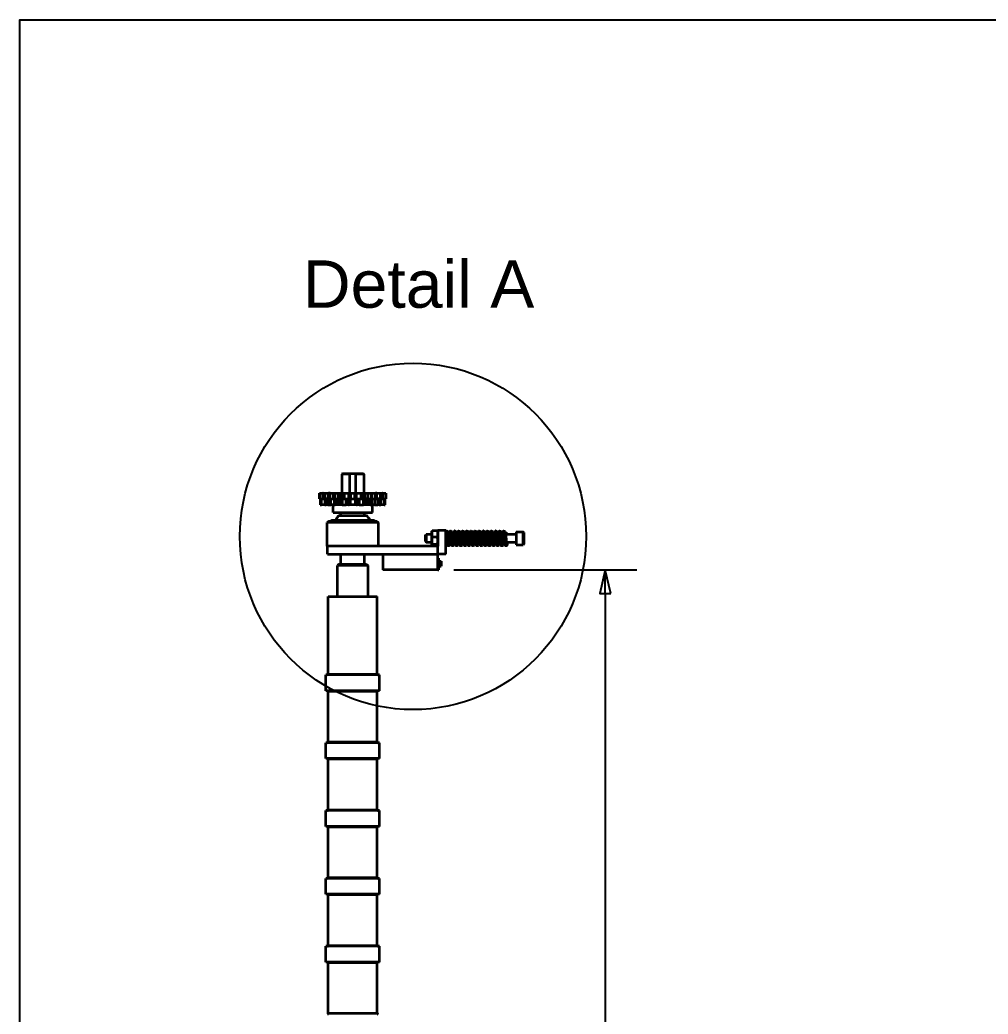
# Paper-space layout 'Drive Roller Sub Assy' of a CAD drawing. Header units: millimetres. Extents: x 0 to 297, y 0 to 210.
# Drawn here: x 10 to 71.4, y 137 to 200 of the extents above; entities that cross this region are included whole.
import ezdxf

# ---------------------------------------------------------------- set-up
doc = ezdxf.new("R2010")
doc.units = ezdxf.units.MM
doc.linetypes.add('ACAD_ISO09W100', pattern=[45, 24, -3, 6, -3, 6, -3])
for name, color, linetype, lineweight in [('2dTransBorder', 7, 'Continuous', 35), ('Detail Circle Lines', 7, 'ACAD_ISO09W100', 50), ('Dimensions', 5, 'Continuous', 25), ('Tangent Edges', 7, 'Continuous', 50), ('Visible Edges', 7, 'Continuous', 50)]:
    doc.layers.add(name, color=color, linetype=linetype, lineweight=lineweight)
doc.layers.add('Title', color=7, linetype='Continuous')
doc.styles.add('Text Style31', font='ARIAL.TTF')

# ---------------------------------------------------------------- blocks, each defined once
blk = doc.blocks.new('2dDetail0')
at = {"layer": 'Detail Circle Lines', "color": 179, "linetype": 'Continuous', "lineweight": 25, "true_color": 0x262659}
blk.add_circle((34.922, 167.263), 10.978, dxfattribs=at)
at = {"layer": 'Detail Circle Lines', "color": 98, "linetype": 'Continuous', "lineweight": 25, "true_color": 0x002800, "insert": (27.941, 181.713), "char_height": 3, "attachment_point": 7, "style": 'Text Style31'}
blk.add_mtext('Detail A', dxfattribs=at)
blk = doc.blocks.new('2dTransSymbol8')
at = {"color": 179}
blk.add_solid([(47.464, 163.634), (47.114, 165.134), (46.764, 163.634), (47.464, 163.634)], dxfattribs=at)
at = {"layer": 'Dimensions', "color": 179, "linetype": 'Continuous', "lineweight": 25, "true_color": 0x262659}
for p, q in [((37.504, 165.134), (49.114, 165.134)), ((47.114, 165.134), (46.764, 163.634)), ((47.114, 163.634), (47.114, 165.134)), ((47.464, 163.634), (47.114, 165.134)), ((46.764, 163.634), (47.464, 163.634)), ((47.114, 163.634), (47.114, 33.634))]:
    blk.add_line(p, q, dxfattribs=at)
blk.add_lwpolyline([(47.464, 163.634), (47.114, 165.134), (46.764, 163.634), (47.464, 163.634)], dxfattribs=at)
blk = doc.blocks.new('Default Border')
at = {"layer": '2dTransBorder', "color": 179, "linetype": 'Continuous', "lineweight": 25, "true_color": 0x262659}
blk.add_lwpolyline([(10, 10), (10, 200), (287, 200), (287, 10), (10, 10)], dxfattribs=at)
blk = doc.blocks.new('Title')
at = {"layer": '2dTransBorder'}
blk.add_blockref('Default Border', (-10, -10), dxfattribs=at)

psp = doc.layouts.new('Drive Roller Sub Assy')

# ---------------------------------------------------------------- linework, layer by layer
at = {"layer": 'Tangent Edges', "color": 179, "linetype": 'Continuous', "lineweight": 35, "true_color": 0x262659}
for p, q in [((29.008, 169.634), (29.008, 170.009)), ((29.044, 169.634), (29.008, 169.634)), ((29.044, 169.634), (29.044, 169.259)), ((29.115, 169.259), (29.115, 169.634)), ((29.358, 170.009), (29.57, 170.009)), ((29.358, 169.634), (29.358, 170.009)), ((29.525, 169.634), (29.358, 169.634)), ((29.525, 169.634), (29.525, 169.259)), ((29.525, 169.634), (29.719, 169.634)), ((29.663, 170.009), (29.57, 170.009)), ((29.663, 170.009), (29.875, 170.009)), ((29.719, 169.259), (29.719, 169.634)), ((29.719, 169.634), (29.92, 169.634)), ((29.875, 170.009), (29.937, 170.009)), ((29.937, 169.634), (29.92, 169.634)), ((29.937, 170.009), (29.937, 169.634)), ((30.175, 170.009), (30.35, 170.009)), ((30.175, 169.634), (30.175, 170.009)), ((30.35, 169.634), (30.175, 169.634)), ((30.409, 170.009), (30.35, 170.009)), ((30.35, 169.634), (30.389, 169.634)), ((30.389, 169.634), (30.389, 169.259)), ((30.392, 169.634), (30.389, 169.634)), ((30.392, 169.634), (30.429, 169.634)), ((30.409, 170.009), (30.486, 170.009)), ((30.429, 169.634), (30.429, 169.259)), ((30.429, 169.634), (30.694, 169.634)), ((30.486, 170.009), (30.578, 170.009)), ((30.578, 170.009), (30.862, 170.009)), ((30.694, 169.259), (30.694, 169.634)), ((30.694, 169.634), (30.831, 169.634)), ((30.862, 169.634), (30.831, 169.634)), ((30.876, 170.009), (30.862, 170.009)), ((30.862, 169.634), (30.862, 170.009)), ((30.862, 169.634), (30.876, 169.634)), ((30.866, 169.634), (30.866, 169.259)), ((30.876, 170.009), (30.966, 170.009)), ((30.966, 169.634), (30.876, 169.634)), ((30.966, 170.009), (30.966, 169.634)), ((31.241, 170.009), (31.331, 170.009)), ((31.241, 169.634), (31.241, 170.009)), ((31.331, 169.634), (31.241, 169.634)), ((31.345, 170.009), (31.331, 170.009)), ((31.331, 169.634), (31.345, 169.634)), ((31.341, 169.634), (31.341, 169.259)), ((31.345, 170.009), (31.63, 170.009)), ((31.345, 169.634), (31.345, 170.009)), ((31.376, 169.634), (31.345, 169.634)), ((31.376, 169.634), (31.513, 169.634)), ((31.513, 169.634), (31.513, 169.259)), ((31.513, 169.634), (31.779, 169.634)), ((31.63, 170.009), (31.722, 170.009)), ((31.722, 170.009), (31.799, 170.009)), ((31.779, 169.259), (31.779, 169.634)), ((31.779, 169.634), (31.816, 169.634)), ((31.858, 170.009), (31.799, 170.009)), ((31.818, 169.634), (31.816, 169.634)), ((31.818, 169.634), (31.818, 169.259)), ((31.818, 169.634), (31.858, 169.634)), ((31.858, 170.009), (32.033, 170.009)), ((32.033, 169.634), (31.858, 169.634)), ((32.033, 170.009), (32.033, 169.634)), ((32.271, 170.009), (32.332, 170.009)), ((32.271, 169.634), (32.271, 170.009)), ((32.288, 169.634), (32.271, 169.634)), ((32.288, 169.634), (32.488, 169.634)), ((32.332, 170.009), (32.545, 170.009)), ((32.488, 169.634), (32.488, 169.259)), ((32.488, 169.634), (32.683, 169.634)), ((32.638, 170.009), (32.545, 170.009)), ((32.638, 170.009), (32.85, 170.009)), ((32.683, 169.259), (32.683, 169.634)), ((32.85, 169.634), (32.683, 169.634)), ((32.85, 170.009), (32.85, 169.634)), ((33.006, 170.009), (32.987, 170.009)), ((32.987, 169.634), (32.987, 170.009)), ((32.987, 169.634), (33.092, 169.634)), ((33.006, 170.009), (33.199, 170.009)), ((33.092, 169.634), (33.092, 169.259)), ((33.092, 169.634), (33.164, 169.634)), ((33.164, 169.259), (33.164, 169.634)), ((33.199, 169.634), (33.164, 169.634)), ((33.199, 170.009), (33.199, 169.634)), ((29.325, 169.259), (29.426, 169.259)), ((29.525, 169.259), (29.426, 169.259)), ((29.92, 169.259), (29.719, 169.259)), ((29.92, 169.259), (29.998, 169.259)), ((30.148, 169.259), (29.998, 169.259)), ((30.251, 169.259), (30.148, 169.259)), ((30.389, 169.259), (30.251, 169.259)), ((30.389, 169.259), (30.392, 169.259)), ((30.429, 169.259), (30.392, 169.259)), ((30.831, 169.259), (30.694, 169.259)), ((30.831, 169.259), (30.866, 169.259)), ((30.941, 169.259), (30.866, 169.259)), ((31.266, 169.259), (30.941, 169.259)), ((31.341, 169.259), (31.266, 169.259)), ((31.341, 169.259), (31.376, 169.259)), ((31.513, 169.259), (31.376, 169.259)), ((31.816, 169.259), (31.779, 169.259)), ((31.816, 169.259), (31.818, 169.259)), ((31.957, 169.259), (31.818, 169.259)), ((32.06, 169.259), (31.957, 169.259)), ((32.21, 169.259), (32.06, 169.259)), ((32.21, 169.259), (32.288, 169.259)), ((32.488, 169.259), (32.288, 169.259)), ((32.781, 169.259), (32.683, 169.259)), ((32.781, 169.259), (32.883, 169.259)), ((33.092, 169.259), (32.883, 169.259))]:
    psp.add_line(p, q, dxfattribs=at)
at = {"layer": 'Tangent Edges', "color": 179, "linetype": 'Continuous', "lineweight": 35, "true_color": 0x1a1a3e}
for p, q in [((29.202, 169.634), (29.202, 170.009)), ((29.325, 169.634), (29.325, 169.259)), ((29.426, 169.634), (29.426, 169.259)), ((29.57, 169.634), (29.57, 170.009)), ((29.663, 169.634), (29.663, 170.009)), ((29.875, 169.634), (29.875, 170.009)), ((29.92, 169.634), (29.92, 169.259)), ((29.998, 169.634), (29.998, 169.259)), ((30.148, 169.634), (30.148, 169.259)), ((30.251, 169.634), (30.251, 169.259)), ((30.35, 169.634), (30.35, 170.009)), ((30.392, 169.634), (30.392, 169.259)), ((30.409, 169.634), (30.409, 170.009)), ((30.486, 169.634), (30.486, 170.009)), ((30.578, 169.634), (30.578, 170.009)), ((30.831, 169.634), (30.831, 169.259)), ((30.876, 169.634), (30.876, 170.009)), ((30.941, 169.634), (30.941, 169.259)), ((31.266, 169.634), (31.266, 169.259)), ((31.331, 169.634), (31.331, 170.009)), ((31.376, 169.634), (31.376, 169.259)), ((31.63, 169.634), (31.63, 170.009)), ((31.722, 169.634), (31.722, 170.009)), ((31.799, 169.634), (31.799, 170.009)), ((31.816, 169.634), (31.816, 169.259)), ((31.858, 169.634), (31.858, 170.009)), ((31.957, 169.634), (31.957, 169.259)), ((32.06, 169.634), (32.06, 169.259)), ((32.21, 169.634), (32.21, 169.259)), ((32.288, 169.634), (32.288, 169.259)), ((32.332, 169.634), (32.332, 170.009)), ((32.545, 169.634), (32.545, 170.009)), ((32.638, 169.634), (32.638, 170.009)), ((32.781, 169.634), (32.781, 169.259)), ((32.883, 169.634), (32.883, 169.259)), ((33.006, 169.634), (33.006, 170.009)), ((29.554, 158.534), (32.654, 158.534)), ((32.654, 157.434), (29.554, 157.434)), ((29.554, 154.234), (32.654, 154.234)), ((32.654, 153.134), (29.554, 153.134)), ((29.554, 149.934), (32.654, 149.934)), ((32.654, 148.834), (29.554, 148.834)), ((29.554, 145.634), (32.654, 145.634)), ((32.654, 144.534), (29.554, 144.534)), ((29.554, 141.334), (32.654, 141.334)), ((32.654, 140.234), (29.554, 140.234)), ((29.554, 137.034), (32.654, 137.034))]:
    psp.add_line(p, q, dxfattribs=at).dxf.unprotected_set("ltscale", 0)
at = {"layer": 'Tangent Edges', "color": 179, "linetype": 'Continuous', "lineweight": 35, "true_color": 0x262659}
for points in [[(37.004, 167.6), (37.048, 167.608), (37.089, 167.591), (37.111, 167.565), (37.122, 167.542), (37.129, 167.518), (37.135, 167.491), (37.14, 167.46), (37.146, 167.424), (37.151, 167.385), (37.157, 167.341), (37.162, 167.294), (37.168, 167.245), (37.173, 167.194), (37.178, 167.142), (37.184, 167.09), (37.189, 167.039), (37.194, 166.99), (37.2, 166.943), (37.205, 166.9), (37.211, 166.861), (37.216, 166.828), (37.221, 166.801), (37.225, 166.783), (37.228, 166.775)], [(37.281, 166.884), (37.276, 166.84), (37.269, 166.802), (37.263, 166.769), (37.256, 166.741), (37.248, 166.715), (37.231, 166.688), (37.194, 166.663), (37.144, 166.663), (37.108, 166.688), (37.091, 166.715), (37.082, 166.741), (37.075, 166.769), (37.069, 166.802), (37.063, 166.84), (37.057, 166.884), (37.051, 166.932), (37.045, 166.983), (37.039, 167.038), (37.033, 167.094), (37.027, 167.151), (37.022, 167.207), (37.016, 167.262), (37.01, 167.314), (37.004, 167.362)], [(37.187, 167.384), (37.194, 167.435), (37.201, 167.479), (37.209, 167.515), (37.218, 167.546), (37.237, 167.579), (37.283, 167.607), (37.34, 167.597), (37.372, 167.564), (37.385, 167.533), (37.393, 167.5), (37.4, 167.461), (37.408, 167.413), (37.415, 167.359), (37.422, 167.298), (37.429, 167.234), (37.436, 167.166), (37.443, 167.098), (37.45, 167.032), (37.457, 166.968), (37.464, 166.91), (37.471, 166.859), (37.478, 166.817), (37.484, 166.788), (37.488, 166.775)], [(37.541, 166.884), (37.534, 166.832), (37.527, 166.788), (37.519, 166.752), (37.51, 166.721), (37.491, 166.688), (37.446, 166.66), (37.388, 166.67), (37.357, 166.704), (37.344, 166.734), (37.335, 166.767), (37.328, 166.807), (37.321, 166.854), (37.314, 166.909), (37.307, 166.969), (37.3, 167.034), (37.293, 167.101), (37.286, 167.169), (37.278, 167.236), (37.271, 167.299), (37.264, 167.357), (37.257, 167.408), (37.251, 167.45), (37.244, 167.48), (37.241, 167.492)], [(37.447, 167.384), (37.454, 167.435), (37.461, 167.479), (37.469, 167.515), (37.479, 167.547), (37.497, 167.579), (37.543, 167.607), (37.6, 167.597), (37.632, 167.564), (37.645, 167.533), (37.653, 167.5), (37.66, 167.461), (37.668, 167.413), (37.675, 167.359), (37.682, 167.298), (37.689, 167.234), (37.696, 167.166), (37.703, 167.098), (37.71, 167.032), (37.717, 166.968), (37.724, 166.91), (37.731, 166.859), (37.738, 166.817), (37.744, 166.788), (37.748, 166.775)], [(37.801, 166.884), (37.794, 166.832), (37.787, 166.788), (37.779, 166.752), (37.77, 166.721), (37.751, 166.688), (37.706, 166.66), (37.648, 166.67), (37.616, 166.704), (37.604, 166.734), (37.595, 166.768), (37.588, 166.807), (37.581, 166.855), (37.574, 166.909), (37.567, 166.969), (37.56, 167.034), (37.553, 167.101), (37.545, 167.169), (37.538, 167.236), (37.531, 167.299), (37.524, 167.358), (37.517, 167.409), (37.511, 167.45), (37.504, 167.48), (37.501, 167.492)], [(37.707, 167.384), (37.714, 167.435), (37.721, 167.479), (37.729, 167.515), (37.739, 167.547), (37.757, 167.579), (37.803, 167.607), (37.86, 167.597), (37.892, 167.564), (37.905, 167.533), (37.913, 167.5), (37.92, 167.46), (37.928, 167.413), (37.935, 167.359), (37.942, 167.298), (37.949, 167.234), (37.956, 167.166), (37.963, 167.098), (37.97, 167.032), (37.977, 166.968), (37.984, 166.91), (37.991, 166.859), (37.998, 166.817), (38.004, 166.788), (38.008, 166.775)], [(38.061, 166.884), (38.054, 166.832), (38.047, 166.788), (38.039, 166.752), (38.03, 166.721), (38.011, 166.688), (37.966, 166.66), (37.908, 166.67), (37.877, 166.704), (37.864, 166.734), (37.855, 166.767), (37.848, 166.807), (37.841, 166.854), (37.834, 166.909), (37.827, 166.969), (37.82, 167.034), (37.813, 167.101), (37.806, 167.169), (37.798, 167.236), (37.791, 167.299), (37.784, 167.357), (37.777, 167.408), (37.771, 167.45), (37.764, 167.48), (37.761, 167.492)], [(37.967, 167.384), (37.974, 167.435), (37.981, 167.479), (37.989, 167.515), (37.999, 167.547), (38.017, 167.579), (38.063, 167.607), (38.12, 167.597), (38.152, 167.564), (38.165, 167.533), (38.173, 167.5), (38.18, 167.46), (38.188, 167.413), (38.195, 167.359), (38.202, 167.298), (38.209, 167.234), (38.216, 167.166), (38.223, 167.098), (38.23, 167.032), (38.237, 166.968), (38.244, 166.91), (38.251, 166.859), (38.258, 166.817), (38.264, 166.788), (38.268, 166.775)], [(38.321, 166.884), (38.314, 166.832), (38.307, 166.788), (38.299, 166.752), (38.29, 166.721), (38.271, 166.688), (38.226, 166.66), (38.168, 166.67), (38.136, 166.704), (38.124, 166.734), (38.115, 166.768), (38.108, 166.807), (38.101, 166.855), (38.094, 166.909), (38.087, 166.969), (38.08, 167.034), (38.073, 167.101), (38.065, 167.169), (38.058, 167.236), (38.051, 167.299), (38.044, 167.358), (38.037, 167.409), (38.031, 167.45), (38.024, 167.48), (38.021, 167.492)], [(38.227, 167.384), (38.234, 167.435), (38.241, 167.479), (38.249, 167.515), (38.259, 167.547), (38.277, 167.579), (38.323, 167.607), (38.38, 167.597), (38.412, 167.564), (38.425, 167.533), (38.433, 167.5), (38.44, 167.46), (38.448, 167.413), (38.455, 167.359), (38.462, 167.298), (38.469, 167.234), (38.476, 167.166), (38.483, 167.098), (38.49, 167.032), (38.497, 166.968), (38.504, 166.91), (38.511, 166.859), (38.518, 166.817), (38.524, 166.788), (38.528, 166.775)], [(38.581, 166.884), (38.574, 166.832), (38.567, 166.788), (38.559, 166.752), (38.55, 166.721), (38.531, 166.688), (38.486, 166.66), (38.428, 166.67), (38.397, 166.704), (38.384, 166.734), (38.375, 166.767), (38.368, 166.807), (38.361, 166.854), (38.354, 166.909), (38.347, 166.969), (38.34, 167.034), (38.333, 167.101), (38.326, 167.169), (38.318, 167.236), (38.311, 167.299), (38.304, 167.357), (38.297, 167.408), (38.291, 167.45), (38.284, 167.48), (38.281, 167.492)], [(38.487, 167.384), (38.494, 167.435), (38.501, 167.479), (38.509, 167.515), (38.519, 167.547), (38.537, 167.579), (38.583, 167.607), (38.64, 167.597), (38.672, 167.564), (38.685, 167.533), (38.693, 167.5), (38.7, 167.46), (38.708, 167.413), (38.715, 167.359), (38.722, 167.298), (38.729, 167.234), (38.736, 167.166), (38.743, 167.098), (38.75, 167.032), (38.757, 166.968), (38.764, 166.91), (38.771, 166.859), (38.778, 166.817), (38.784, 166.788), (38.788, 166.775)], [(38.841, 166.884), (38.834, 166.832), (38.827, 166.788), (38.819, 166.752), (38.81, 166.721), (38.791, 166.688), (38.746, 166.66), (38.688, 166.67), (38.656, 166.704), (38.644, 166.734), (38.635, 166.768), (38.628, 166.807), (38.621, 166.855), (38.614, 166.909), (38.607, 166.969), (38.6, 167.034), (38.593, 167.101), (38.585, 167.169), (38.578, 167.236), (38.571, 167.299), (38.564, 167.358), (38.557, 167.409), (38.551, 167.45), (38.544, 167.48), (38.541, 167.492)], [(38.747, 167.384), (38.754, 167.435), (38.761, 167.479), (38.769, 167.515), (38.779, 167.547), (38.797, 167.579), (38.843, 167.607), (38.9, 167.597), (38.932, 167.564), (38.945, 167.533), (38.953, 167.5), (38.96, 167.46), (38.968, 167.413), (38.975, 167.359), (38.982, 167.298), (38.989, 167.234), (38.996, 167.166), (39.003, 167.098), (39.01, 167.032), (39.017, 166.968), (39.024, 166.91), (39.031, 166.859), (39.038, 166.817), (39.044, 166.788), (39.048, 166.775)], [(39.101, 166.884), (39.094, 166.832), (39.087, 166.788), (39.079, 166.752), (39.07, 166.721), (39.051, 166.688), (39.006, 166.66), (38.948, 166.67), (38.917, 166.704), (38.904, 166.734), (38.895, 166.767), (38.888, 166.807), (38.881, 166.854), (38.874, 166.909), (38.867, 166.969), (38.86, 167.034), (38.853, 167.101), (38.846, 167.169), (38.838, 167.236), (38.831, 167.299), (38.824, 167.357), (38.817, 167.408), (38.811, 167.45), (38.804, 167.48), (38.801, 167.492)], [(39.007, 167.384), (39.014, 167.435), (39.021, 167.479), (39.029, 167.515), (39.039, 167.547), (39.057, 167.579), (39.103, 167.607), (39.16, 167.597), (39.192, 167.564), (39.205, 167.533), (39.213, 167.5), (39.22, 167.46), (39.228, 167.413), (39.235, 167.359), (39.242, 167.298), (39.249, 167.234), (39.256, 167.166), (39.263, 167.098), (39.27, 167.032), (39.277, 166.968), (39.284, 166.91), (39.291, 166.859), (39.298, 166.817), (39.304, 166.788), (39.308, 166.775)], [(39.361, 166.884), (39.354, 166.832), (39.347, 166.788), (39.339, 166.752), (39.33, 166.721), (39.311, 166.688), (39.266, 166.66), (39.208, 166.67), (39.176, 166.704), (39.164, 166.734), (39.155, 166.768), (39.148, 166.807), (39.141, 166.855), (39.134, 166.909), (39.127, 166.969), (39.12, 167.034), (39.113, 167.101), (39.105, 167.169), (39.098, 167.236), (39.091, 167.299), (39.084, 167.358), (39.077, 167.409), (39.071, 167.45), (39.064, 167.48), (39.061, 167.492)], [(39.267, 167.384), (39.274, 167.435), (39.281, 167.479), (39.289, 167.515), (39.299, 167.547), (39.317, 167.579), (39.363, 167.607), (39.42, 167.597), (39.452, 167.564), (39.465, 167.533), (39.473, 167.5), (39.48, 167.46), (39.488, 167.413), (39.495, 167.359), (39.502, 167.298), (39.509, 167.234), (39.516, 167.166), (39.523, 167.098), (39.53, 167.032), (39.537, 166.968), (39.544, 166.91), (39.551, 166.859), (39.558, 166.817), (39.564, 166.788), (39.568, 166.775)], [(39.621, 166.884), (39.614, 166.832), (39.607, 166.788), (39.599, 166.752), (39.59, 166.721), (39.571, 166.688), (39.526, 166.66), (39.468, 166.67), (39.437, 166.704), (39.424, 166.734), (39.415, 166.767), (39.408, 166.807), (39.401, 166.854), (39.394, 166.909), (39.387, 166.969), (39.38, 167.034), (39.373, 167.101), (39.366, 167.169), (39.358, 167.236), (39.351, 167.299), (39.344, 167.357), (39.337, 167.408), (39.331, 167.45), (39.324, 167.48), (39.321, 167.492)], [(39.527, 167.384), (39.534, 167.435), (39.541, 167.479), (39.549, 167.515), (39.559, 167.547), (39.577, 167.579), (39.623, 167.607), (39.68, 167.597), (39.712, 167.564), (39.725, 167.533), (39.733, 167.5), (39.74, 167.46), (39.748, 167.413), (39.755, 167.359), (39.762, 167.298), (39.769, 167.234), (39.776, 167.166), (39.783, 167.098), (39.79, 167.032), (39.797, 166.968), (39.804, 166.91), (39.811, 166.859), (39.818, 166.817), (39.824, 166.788), (39.828, 166.775)], [(39.881, 166.884), (39.874, 166.832), (39.867, 166.788), (39.859, 166.752), (39.85, 166.721), (39.831, 166.688), (39.786, 166.66), (39.728, 166.67), (39.696, 166.704), (39.684, 166.734), (39.675, 166.768), (39.668, 166.807), (39.661, 166.855), (39.654, 166.909), (39.647, 166.969), (39.64, 167.034), (39.633, 167.101), (39.625, 167.169), (39.618, 167.236), (39.611, 167.299), (39.604, 167.358), (39.597, 167.409), (39.591, 167.45), (39.584, 167.48), (39.581, 167.492)], [(39.787, 167.384), (39.794, 167.435), (39.801, 167.479), (39.809, 167.515), (39.819, 167.547), (39.837, 167.579), (39.883, 167.607), (39.94, 167.597), (39.972, 167.564), (39.985, 167.533), (39.993, 167.5), (40, 167.46), (40.008, 167.413), (40.015, 167.359), (40.022, 167.298), (40.029, 167.234), (40.036, 167.166), (40.043, 167.098), (40.05, 167.032), (40.057, 166.968), (40.064, 166.91), (40.071, 166.859), (40.078, 166.817), (40.084, 166.788), (40.088, 166.775)], [(40.141, 166.884), (40.134, 166.832), (40.127, 166.788), (40.119, 166.752), (40.11, 166.721), (40.091, 166.688), (40.046, 166.66), (39.988, 166.67), (39.957, 166.704), (39.944, 166.734), (39.935, 166.767), (39.928, 166.807), (39.921, 166.854), (39.914, 166.909), (39.907, 166.969), (39.9, 167.034), (39.893, 167.101), (39.886, 167.169), (39.878, 167.236), (39.871, 167.299), (39.864, 167.357), (39.857, 167.408), (39.851, 167.45), (39.844, 167.48), (39.841, 167.492)], [(40.047, 167.384), (40.054, 167.435), (40.061, 167.479), (40.069, 167.515), (40.079, 167.547), (40.097, 167.579), (40.143, 167.607), (40.2, 167.597), (40.232, 167.564), (40.245, 167.533), (40.253, 167.5), (40.26, 167.46), (40.268, 167.413), (40.275, 167.359), (40.282, 167.298), (40.289, 167.234), (40.296, 167.166), (40.303, 167.098), (40.31, 167.032), (40.317, 166.968), (40.324, 166.91), (40.331, 166.859), (40.338, 166.817), (40.344, 166.788), (40.348, 166.775)], [(40.401, 166.884), (40.394, 166.832), (40.387, 166.788), (40.379, 166.752), (40.37, 166.721), (40.351, 166.688), (40.306, 166.66), (40.248, 166.67), (40.216, 166.704), (40.204, 166.734), (40.195, 166.768), (40.188, 166.807), (40.181, 166.855), (40.174, 166.909), (40.167, 166.969), (40.16, 167.034), (40.153, 167.101), (40.145, 167.169), (40.138, 167.236), (40.131, 167.299), (40.124, 167.358), (40.117, 167.409), (40.111, 167.45), (40.104, 167.48), (40.101, 167.492)], [(40.307, 167.384), (40.314, 167.435), (40.321, 167.479), (40.329, 167.515), (40.339, 167.547), (40.357, 167.579), (40.403, 167.607), (40.46, 167.597), (40.492, 167.564), (40.505, 167.533), (40.513, 167.5), (40.52, 167.46), (40.528, 167.413), (40.535, 167.359), (40.542, 167.298), (40.549, 167.234), (40.556, 167.166), (40.563, 167.098), (40.57, 167.032), (40.577, 166.968), (40.584, 166.91), (40.591, 166.859), (40.598, 166.817), (40.604, 166.788), (40.608, 166.775)], [(40.661, 166.884), (40.654, 166.832), (40.647, 166.788), (40.639, 166.752), (40.63, 166.721), (40.611, 166.688), (40.566, 166.66), (40.508, 166.67), (40.477, 166.704), (40.464, 166.734), (40.455, 166.767), (40.448, 166.807), (40.441, 166.854), (40.434, 166.909), (40.427, 166.969), (40.42, 167.034), (40.413, 167.101), (40.406, 167.169), (40.398, 167.236), (40.391, 167.299), (40.384, 167.357), (40.377, 167.408), (40.371, 167.45), (40.364, 167.48), (40.361, 167.492)], [(40.567, 167.384), (40.574, 167.435), (40.581, 167.479), (40.589, 167.515), (40.599, 167.547), (40.617, 167.579), (40.663, 167.607), (40.72, 167.597), (40.752, 167.564), (40.765, 167.533), (40.773, 167.5), (40.78, 167.46), (40.788, 167.413), (40.795, 167.359), (40.802, 167.298), (40.809, 167.234), (40.816, 167.166), (40.823, 167.098), (40.83, 167.032), (40.837, 166.968), (40.844, 166.91), (40.851, 166.859), (40.858, 166.817), (40.864, 166.788), (40.868, 166.775)], [(40.904, 166.772), (40.897, 166.741), (40.887, 166.714), (40.868, 166.684), (40.825, 166.66), (40.772, 166.668), (40.74, 166.698), (40.727, 166.726), (40.718, 166.754), (40.711, 166.787), (40.705, 166.826), (40.699, 166.871), (40.692, 166.921), (40.686, 166.976), (40.68, 167.035), (40.673, 167.095), (40.667, 167.156), (40.661, 167.217), (40.654, 167.275), (40.648, 167.33), (40.642, 167.379), (40.635, 167.422), (40.629, 167.457), (40.624, 167.482), (40.621, 167.492)], [(40.827, 167.384), (40.827, 167.384), (40.827, 167.385), (40.827, 167.386), (40.827, 167.387), (40.827, 167.387), (40.827, 167.388), (40.828, 167.389), (40.828, 167.39), (40.828, 167.39), (40.828, 167.391), (40.828, 167.392), (40.828, 167.393), (40.828, 167.393), (40.828, 167.394), (40.828, 167.395), (40.828, 167.395), (40.829, 167.396), (40.829, 167.397), (40.829, 167.398), (40.829, 167.398), (40.829, 167.399), (40.829, 167.4), (40.829, 167.4), (40.829, 167.401)]]:
    psp.add_lwpolyline(points, dxfattribs=at)
at = {"layer": 'Tangent Edges', "color": 179, "linetype": 'Continuous', "lineweight": 35, "true_color": 0x1a1a3e}
for points in [[(37.169, 166.659), (37.164, 166.663), (37.158, 166.675), (37.153, 166.695), (37.148, 166.722), (37.142, 166.757), (37.137, 166.798), (37.131, 166.845), (37.126, 166.896), (37.12, 166.952), (37.115, 167.011), (37.11, 167.072), (37.104, 167.134), (37.099, 167.196), (37.093, 167.257), (37.088, 167.315), (37.083, 167.371), (37.077, 167.423), (37.072, 167.47), (37.066, 167.511), (37.061, 167.545), (37.055, 167.572), (37.05, 167.592), (37.045, 167.605), (37.039, 167.609)], [(37.429, 166.659), (37.424, 166.663), (37.418, 166.675), (37.413, 166.695), (37.408, 166.722), (37.402, 166.757), (37.397, 166.798), (37.391, 166.845), (37.386, 166.896), (37.38, 166.952), (37.375, 167.011), (37.37, 167.072), (37.364, 167.134), (37.359, 167.196), (37.353, 167.257), (37.348, 167.315), (37.343, 167.371), (37.337, 167.423), (37.332, 167.469), (37.326, 167.51), (37.321, 167.545), (37.315, 167.572), (37.31, 167.592), (37.305, 167.605), (37.299, 167.609)], [(37.689, 166.659), (37.684, 166.663), (37.678, 166.675), (37.673, 166.695), (37.668, 166.722), (37.662, 166.757), (37.657, 166.798), (37.651, 166.845), (37.646, 166.896), (37.64, 166.952), (37.635, 167.011), (37.63, 167.072), (37.624, 167.134), (37.619, 167.196), (37.613, 167.257), (37.608, 167.315), (37.603, 167.371), (37.597, 167.423), (37.592, 167.47), (37.586, 167.51), (37.581, 167.545), (37.575, 167.573), (37.57, 167.592), (37.565, 167.605), (37.559, 167.609)], [(37.949, 166.659), (37.944, 166.663), (37.938, 166.675), (37.933, 166.695), (37.928, 166.722), (37.922, 166.757), (37.917, 166.798), (37.911, 166.845), (37.906, 166.896), (37.9, 166.952), (37.895, 167.011), (37.89, 167.072), (37.884, 167.134), (37.879, 167.196), (37.873, 167.257), (37.868, 167.315), (37.863, 167.371), (37.857, 167.423), (37.852, 167.47), (37.846, 167.511), (37.841, 167.545), (37.835, 167.572), (37.83, 167.592), (37.825, 167.605), (37.819, 167.609)], [(38.209, 166.659), (38.204, 166.663), (38.198, 166.675), (38.193, 166.695), (38.188, 166.722), (38.182, 166.757), (38.177, 166.798), (38.171, 166.845), (38.166, 166.896), (38.16, 166.952), (38.155, 167.011), (38.15, 167.072), (38.144, 167.134), (38.139, 167.196), (38.133, 167.257), (38.128, 167.315), (38.123, 167.371), (38.117, 167.423), (38.112, 167.469), (38.106, 167.51), (38.101, 167.545), (38.095, 167.572), (38.09, 167.592), (38.085, 167.605), (38.079, 167.609)], [(38.469, 166.659), (38.464, 166.663), (38.458, 166.675), (38.453, 166.695), (38.448, 166.722), (38.442, 166.757), (38.437, 166.798), (38.431, 166.845), (38.426, 166.896), (38.42, 166.952), (38.415, 167.011), (38.41, 167.072), (38.404, 167.134), (38.399, 167.196), (38.393, 167.257), (38.388, 167.315), (38.383, 167.371), (38.377, 167.423), (38.372, 167.47), (38.366, 167.51), (38.361, 167.545), (38.355, 167.573), (38.35, 167.592), (38.345, 167.605), (38.339, 167.609)], [(38.729, 166.659), (38.724, 166.663), (38.718, 166.675), (38.713, 166.695), (38.708, 166.722), (38.702, 166.757), (38.697, 166.798), (38.691, 166.845), (38.686, 166.896), (38.68, 166.952), (38.675, 167.011), (38.67, 167.072), (38.664, 167.134), (38.659, 167.196), (38.653, 167.257), (38.648, 167.315), (38.643, 167.371), (38.637, 167.423), (38.632, 167.47), (38.626, 167.511), (38.621, 167.545), (38.615, 167.572), (38.61, 167.592), (38.605, 167.605), (38.599, 167.609)], [(38.989, 166.659), (38.984, 166.663), (38.978, 166.675), (38.973, 166.695), (38.968, 166.722), (38.962, 166.757), (38.957, 166.798), (38.951, 166.845), (38.946, 166.896), (38.94, 166.952), (38.935, 167.011), (38.93, 167.072), (38.924, 167.134), (38.919, 167.196), (38.913, 167.257), (38.908, 167.315), (38.903, 167.371), (38.897, 167.423), (38.892, 167.469), (38.886, 167.511), (38.881, 167.545), (38.875, 167.572), (38.87, 167.592), (38.865, 167.605), (38.859, 167.609)], [(39.249, 166.659), (39.244, 166.663), (39.238, 166.675), (39.233, 166.695), (39.228, 166.722), (39.222, 166.757), (39.217, 166.798), (39.211, 166.845), (39.206, 166.896), (39.2, 166.952), (39.195, 167.011), (39.19, 167.072), (39.184, 167.134), (39.179, 167.196), (39.173, 167.257), (39.168, 167.315), (39.163, 167.371), (39.157, 167.423), (39.152, 167.469), (39.146, 167.51), (39.141, 167.545), (39.135, 167.573), (39.13, 167.592), (39.125, 167.604), (39.119, 167.609)], [(39.509, 166.659), (39.504, 166.663), (39.498, 166.675), (39.493, 166.695), (39.488, 166.722), (39.482, 166.757), (39.477, 166.798), (39.471, 166.845), (39.466, 166.896), (39.46, 166.952), (39.455, 167.011), (39.45, 167.072), (39.444, 167.134), (39.439, 167.196), (39.433, 167.257), (39.428, 167.315), (39.423, 167.371), (39.417, 167.423), (39.412, 167.47), (39.406, 167.51), (39.401, 167.545), (39.395, 167.572), (39.39, 167.592), (39.385, 167.605), (39.379, 167.609)], [(39.769, 166.659), (39.764, 166.663), (39.758, 166.675), (39.753, 166.695), (39.748, 166.722), (39.742, 166.757), (39.737, 166.798), (39.731, 166.845), (39.726, 166.896), (39.72, 166.952), (39.715, 167.011), (39.71, 167.072), (39.704, 167.134), (39.699, 167.196), (39.693, 167.257), (39.688, 167.315), (39.683, 167.371), (39.677, 167.423), (39.672, 167.469), (39.666, 167.511), (39.661, 167.545), (39.655, 167.572), (39.65, 167.592), (39.645, 167.605), (39.639, 167.609)], [(40.029, 166.659), (40.024, 166.663), (40.018, 166.675), (40.013, 166.695), (40.008, 166.722), (40.002, 166.757), (39.997, 166.798), (39.991, 166.845), (39.986, 166.896), (39.98, 166.952), (39.975, 167.011), (39.97, 167.072), (39.964, 167.134), (39.959, 167.196), (39.953, 167.257), (39.948, 167.315), (39.943, 167.371), (39.937, 167.423), (39.932, 167.469), (39.926, 167.51), (39.921, 167.545), (39.915, 167.573), (39.91, 167.592), (39.905, 167.604), (39.899, 167.609)], [(40.289, 166.659), (40.284, 166.663), (40.278, 166.675), (40.273, 166.695), (40.268, 166.722), (40.262, 166.757), (40.257, 166.798), (40.251, 166.845), (40.246, 166.896), (40.24, 166.952), (40.235, 167.011), (40.23, 167.072), (40.224, 167.134), (40.219, 167.196), (40.213, 167.257), (40.208, 167.315), (40.203, 167.371), (40.197, 167.423), (40.192, 167.47), (40.186, 167.51), (40.181, 167.545), (40.175, 167.572), (40.17, 167.592), (40.165, 167.605), (40.159, 167.609)], [(40.549, 166.659), (40.544, 166.663), (40.538, 166.675), (40.533, 166.695), (40.528, 166.722), (40.522, 166.757), (40.517, 166.798), (40.511, 166.845), (40.506, 166.896), (40.5, 166.952), (40.495, 167.011), (40.49, 167.072), (40.484, 167.134), (40.479, 167.196), (40.473, 167.257), (40.468, 167.315), (40.463, 167.371), (40.457, 167.423), (40.452, 167.47), (40.446, 167.511), (40.441, 167.545), (40.435, 167.572), (40.43, 167.592), (40.425, 167.605), (40.419, 167.609)], [(40.809, 166.659), (40.804, 166.663), (40.798, 166.675), (40.793, 166.695), (40.788, 166.722), (40.782, 166.757), (40.777, 166.798), (40.771, 166.845), (40.766, 166.896), (40.76, 166.952), (40.755, 167.011), (40.75, 167.072), (40.744, 167.134), (40.739, 167.196), (40.733, 167.257), (40.728, 167.315), (40.723, 167.371), (40.717, 167.423), (40.712, 167.469), (40.706, 167.51), (40.701, 167.545), (40.695, 167.573), (40.69, 167.592), (40.685, 167.604), (40.679, 167.609)]]:
    psp.add_lwpolyline(points, dxfattribs=at).dxf.unprotected_set("ltscale", 0)
at = {"layer": 'Tangent Edges', "color": 179, "linetype": 'Continuous', "lineweight": 35, "true_color": 0x262659}
for centre, start, end in [((29.504, 158.534), 270, 0), ((32.704, 158.534), 180, 270), ((29.504, 157.434), 0, 90), ((32.704, 157.434), 90, 180), ((29.504, 154.234), 270, 0), ((32.704, 154.234), 180, 270), ((29.504, 153.134), 0, 90), ((32.704, 153.134), 90, 180), ((29.504, 149.934), 270, 0), ((32.704, 149.934), 180, 270), ((29.504, 148.834), 0, 90), ((32.704, 148.834), 90, 180), ((29.504, 145.634), 270, 0), ((32.704, 145.634), 180, 270), ((29.504, 144.534), 0, 90), ((32.704, 144.534), 90, 180), ((29.504, 141.334), 270, 0), ((32.704, 141.334), 180, 270), ((29.504, 140.234), 0, 90), ((32.704, 140.234), 90, 180), ((29.504, 137.034), 270, 0), ((32.704, 137.034), 180, 270)]:
    psp.add_arc(centre, 0.05, start, end, dxfattribs=at)
psp.add_ellipse((40.904, 167.397), major_axis=(-0.075, 0), ratio=0.657761, start_param=4.712389, end_param=6.55205, dxfattribs=at)
at = {"layer": 'Visible Edges', "color": 179, "linetype": 'Continuous', "lineweight": 35, "true_color": 0x262659}
for p, q in [((30.454, 171.259), (30.404, 171.209)), ((30.904, 171.209), (30.404, 171.209)), ((30.404, 171.209), (30.404, 170.009)), ((30.454, 171.259), (30.904, 171.259)), ((30.904, 171.259), (31.304, 171.259)), ((30.904, 171.209), (30.904, 170.009)), ((31.304, 171.259), (31.754, 171.259)), ((31.304, 170.009), (31.304, 171.209)), ((31.804, 171.209), (31.304, 171.209)), ((31.754, 171.259), (31.804, 171.209)), ((31.804, 171.209), (31.804, 170.009)), ((29.004, 169.634), (29.004, 170.009)), ((29.004, 170.009), (29.008, 170.009)), ((29.004, 169.634), (29.008, 169.634)), ((29.008, 170.009), (29.202, 170.009)), ((29.044, 169.634), (29.115, 169.634)), ((29.115, 169.634), (29.22, 169.634)), ((29.22, 170.009), (29.202, 170.009)), ((29.22, 170.009), (29.358, 170.009)), ((29.22, 170.009), (29.22, 169.634)), ((29.22, 169.634), (29.358, 169.634)), ((29.937, 170.009), (30.175, 170.009)), ((29.937, 169.634), (30.175, 169.634)), ((30.966, 170.009), (31.241, 170.009)), ((30.966, 169.634), (31.241, 169.634)), ((32.033, 170.009), (32.271, 170.009)), ((32.033, 169.634), (32.271, 169.634)), ((32.85, 170.009), (32.987, 170.009)), ((32.85, 169.634), (32.987, 169.634)), ((33.199, 170.009), (33.204, 170.009)), ((33.199, 169.634), (33.204, 169.634)), ((33.204, 169.634), (33.204, 170.009)), ((29.044, 169.259), (29.115, 169.259)), ((29.325, 169.259), (29.115, 169.259)), ((29.525, 169.259), (29.719, 169.259)), ((29.854, 168.784), (29.854, 169.259)), ((30.429, 169.259), (30.694, 169.259)), ((31.513, 169.259), (31.779, 169.259)), ((32.354, 168.784), (32.354, 169.259)), ((32.488, 169.259), (32.683, 169.259)), ((33.092, 169.259), (33.164, 169.259)), ((29.779, 168.284), (29.729, 168.255)), ((32.479, 168.255), (29.729, 168.255)), ((29.729, 168.255), (29.729, 168.234)), ((29.779, 168.284), (32.429, 168.284)), ((29.854, 168.784), (32.354, 168.784)), ((30.234, 168.584), (31.974, 168.584)), ((30.354, 168.584), (30.354, 168.784)), ((31.854, 168.584), (31.854, 168.784)), ((32.429, 168.284), (32.479, 168.255)), ((32.479, 168.255), (32.479, 168.234)), ((29.579, 168.234), (29.479, 168.134)), ((32.729, 168.134), (29.479, 168.134)), ((29.479, 166.634), (29.479, 168.134)), ((29.579, 168.234), (32.629, 168.234)), ((32.629, 168.234), (32.729, 168.134)), ((32.729, 166.634), (32.729, 168.134)), ((36.504, 167.634), (36.504, 166.634)), ((37.004, 167.634), (36.504, 167.634)), ((37.004, 166.134), (37.004, 167.634)), ((35.704, 167.334), (35.754, 167.384)), ((35.704, 166.934), (35.704, 167.334)), ((35.754, 167.384), (35.754, 166.884)), ((36.104, 167.384), (35.754, 167.384)), ((36.104, 167.567), (36.108, 167.574)), ((36.104, 167.567), (36.104, 166.717)), ((36.465, 167.605), (36.143, 167.605)), ((36.461, 167.223), (36.147, 167.223)), ((36.504, 167.567), (36.5, 167.574)), ((37.261, 167.384), (37.151, 167.384)), ((37.521, 167.384), (37.411, 167.384)), ((37.781, 167.384), (37.671, 167.384)), ((38.041, 167.384), (37.931, 167.384)), ((38.301, 167.384), (38.191, 167.384)), ((38.561, 167.384), (38.451, 167.384)), ((38.821, 167.384), (38.711, 167.384)), ((39.081, 167.384), (38.971, 167.384)), ((39.341, 167.384), (39.231, 167.384)), ((39.601, 167.384), (39.491, 167.384)), ((39.861, 167.384), (39.751, 167.384)), ((40.121, 167.384), (40.011, 167.384)), ((40.381, 167.384), (40.271, 167.384)), ((40.641, 167.384), (40.531, 167.384)), ((41.454, 167.384), (40.791, 167.384)), ((40.904, 167.384), (40.904, 167.446)), ((41.454, 167.549), (41.454, 166.719)), ((41.454, 167.549), (41.904, 167.549)), ((41.904, 166.719), (41.904, 167.549)), ((41.954, 167.499), (41.904, 167.549)), ((41.954, 167.499), (41.954, 166.769)), ((29.504, 166.634), (29.479, 166.634)), ((29.504, 166.134), (29.504, 166.634)), ((30.704, 166.634), (29.504, 166.634)), ((31.098, 166.634), (30.704, 166.634)), ((31.504, 166.634), (31.098, 166.634)), ((36.504, 166.634), (31.504, 166.634)), ((35.704, 166.934), (35.754, 166.884)), ((36.104, 166.884), (35.754, 166.884)), ((36.104, 166.717), (36.117, 166.693)), ((36.457, 166.753), (36.151, 166.753)), ((36.457, 166.663), (36.151, 166.663)), ((36.504, 166.717), (36.49, 166.693)), ((36.504, 166.134), (36.504, 166.634)), ((37.057, 166.884), (37.004, 166.884)), ((37.317, 166.884), (37.207, 166.884)), ((37.577, 166.884), (37.467, 166.884)), ((37.837, 166.884), (37.727, 166.884)), ((38.097, 166.884), (37.987, 166.884)), ((38.357, 166.884), (38.247, 166.884)), ((38.617, 166.884), (38.507, 166.884)), ((38.877, 166.884), (38.767, 166.884)), ((39.137, 166.884), (39.027, 166.884)), ((39.397, 166.884), (39.287, 166.884)), ((39.657, 166.884), (39.547, 166.884)), ((39.917, 166.884), (39.807, 166.884)), ((40.177, 166.884), (40.067, 166.884)), ((40.437, 166.884), (40.327, 166.884)), ((40.697, 166.884), (40.587, 166.884)), ((41.454, 166.884), (40.847, 166.884)), ((41.454, 166.719), (41.904, 166.719)), ((41.954, 166.769), (41.904, 166.719)), ((29.504, 166.134), (36.504, 166.134)), ((30.354, 165.509), (30.354, 166.134)), ((31.854, 165.509), (31.854, 166.134)), ((33.004, 166.134), (33.004, 165.134)), ((36.504, 165.134), (36.504, 166.134)), ((37.004, 166.134), (36.504, 166.134)), ((36.504, 165.884), (36.554, 165.884)), ((36.554, 165.134), (36.554, 165.884)), ((30.229, 165.509), (30.129, 165.409)), ((32.079, 165.409), (30.129, 165.409)), ((30.129, 163.459), (30.129, 165.409)), ((30.229, 165.509), (31.979, 165.509)), ((31.979, 165.509), (32.079, 165.409)), ((32.079, 163.459), (32.079, 165.409)), ((36.504, 165.134), (33.004, 165.134)), ((36.504, 165.134), (36.554, 165.134)), ((36.554, 165.684), (36.704, 165.684)), ((36.554, 165.384), (36.704, 165.384)), ((36.704, 165.684), (36.704, 165.384)), ((29.554, 163.459), (31.104, 163.459)), ((29.554, 158.534), (29.554, 163.459)), ((31.104, 163.459), (32.654, 163.459)), ((32.654, 158.534), (32.654, 163.459)), ((32.804, 158.484), (29.404, 158.484)), ((29.404, 157.484), (29.404, 158.484)), ((32.804, 157.484), (32.804, 158.484)), ((32.804, 157.484), (29.404, 157.484)), ((29.554, 154.234), (29.554, 157.434)), ((32.654, 154.234), (32.654, 157.434)), ((32.804, 154.184), (29.404, 154.184)), ((29.404, 153.184), (29.404, 154.184)), ((32.804, 153.184), (32.804, 154.184)), ((32.804, 153.184), (29.404, 153.184)), ((29.554, 149.934), (29.554, 153.134)), ((32.654, 149.934), (32.654, 153.134)), ((32.804, 149.884), (29.404, 149.884)), ((29.404, 148.884), (29.404, 149.884)), ((32.804, 148.884), (32.804, 149.884)), ((32.804, 148.884), (29.404, 148.884)), ((29.554, 145.634), (29.554, 148.834)), ((32.654, 145.634), (32.654, 148.834)), ((32.804, 145.584), (29.404, 145.584)), ((29.404, 144.584), (29.404, 145.584)), ((32.804, 144.584), (32.804, 145.584)), ((32.804, 144.584), (29.404, 144.584)), ((29.554, 141.334), (29.554, 144.534)), ((32.654, 141.334), (32.654, 144.534)), ((32.804, 141.284), (29.404, 141.284)), ((29.404, 140.284), (29.404, 141.284)), ((32.804, 140.284), (32.804, 141.284)), ((32.804, 140.284), (29.404, 140.284)), ((29.554, 137.034), (29.554, 140.234)), ((32.654, 137.034), (32.654, 140.234))]:
    psp.add_line(p, q, dxfattribs=at)
for points in [[(30.904, 171.209), (30.904, 171.211), (30.904, 171.213), (30.904, 171.215), (30.904, 171.217), (30.904, 171.219), (30.904, 171.221), (30.904, 171.224), (30.904, 171.226), (30.904, 171.228), (30.904, 171.23), (30.904, 171.232), (30.904, 171.234), (30.904, 171.236), (30.904, 171.238), (30.904, 171.24), (30.904, 171.242), (30.904, 171.244), (30.904, 171.246), (30.904, 171.249), (30.904, 171.251), (30.904, 171.253), (30.904, 171.255), (30.904, 171.257), (30.904, 171.259)], [(31.304, 171.259), (31.304, 171.257), (31.304, 171.255), (31.304, 171.253), (31.304, 171.251), (31.304, 171.249), (31.304, 171.246), (31.304, 171.244), (31.304, 171.242), (31.304, 171.24), (31.304, 171.238), (31.304, 171.236), (31.304, 171.234), (31.304, 171.232), (31.304, 171.23), (31.304, 171.228), (31.304, 171.226), (31.304, 171.224), (31.304, 171.221), (31.304, 171.219), (31.304, 171.217), (31.304, 171.215), (31.304, 171.213), (31.304, 171.211), (31.304, 171.209)], [(36.143, 167.605), (36.137, 167.587), (36.131, 167.569), (36.126, 167.553), (36.122, 167.536), (36.118, 167.52), (36.115, 167.505), (36.112, 167.489), (36.11, 167.474), (36.108, 167.459), (36.107, 167.444), (36.106, 167.43), (36.106, 167.415), (36.107, 167.4), (36.108, 167.385), (36.109, 167.371), (36.111, 167.355), (36.113, 167.34), (36.116, 167.325), (36.12, 167.309), (36.124, 167.293), (36.129, 167.276), (36.134, 167.259), (36.14, 167.242), (36.147, 167.223)], [(36.108, 167.574), (36.109, 167.575), (36.109, 167.576), (36.11, 167.577), (36.111, 167.578), (36.112, 167.58), (36.113, 167.581), (36.114, 167.582), (36.115, 167.583), (36.117, 167.584), (36.118, 167.586), (36.119, 167.587), (36.121, 167.588), (36.122, 167.59), (36.124, 167.591), (36.125, 167.592), (36.127, 167.593), (36.129, 167.595), (36.131, 167.596), (36.132, 167.597), (36.134, 167.599), (36.136, 167.6), (36.139, 167.602), (36.141, 167.603), (36.143, 167.605)], [(36.147, 167.223), (36.141, 167.201), (36.135, 167.18), (36.13, 167.159), (36.126, 167.139), (36.122, 167.12), (36.119, 167.1), (36.116, 167.081), (36.114, 167.063), (36.113, 167.044), (36.112, 167.026), (36.111, 167.007), (36.111, 166.989), (36.111, 166.971), (36.112, 166.953), (36.114, 166.934), (36.115, 166.916), (36.118, 166.897), (36.121, 166.878), (36.124, 166.858), (36.128, 166.838), (36.133, 166.818), (36.138, 166.797), (36.144, 166.775), (36.151, 166.753)], [(36.457, 166.753), (36.463, 166.775), (36.469, 166.797), (36.475, 166.818), (36.479, 166.838), (36.483, 166.858), (36.487, 166.878), (36.49, 166.897), (36.492, 166.916), (36.494, 166.934), (36.496, 166.953), (36.497, 166.971), (36.497, 166.989), (36.497, 167.007), (36.496, 167.026), (36.495, 167.044), (36.494, 167.063), (36.491, 167.081), (36.489, 167.1), (36.486, 167.12), (36.482, 167.139), (36.477, 167.159), (36.472, 167.18), (36.467, 167.201), (36.461, 167.223)], [(36.461, 167.223), (36.467, 167.242), (36.474, 167.259), (36.479, 167.276), (36.484, 167.293), (36.488, 167.309), (36.491, 167.325), (36.494, 167.34), (36.497, 167.355), (36.499, 167.371), (36.5, 167.385), (36.501, 167.4), (36.502, 167.415), (36.501, 167.43), (36.501, 167.444), (36.5, 167.459), (36.498, 167.474), (36.496, 167.489), (36.493, 167.505), (36.49, 167.52), (36.486, 167.536), (36.482, 167.553), (36.477, 167.569), (36.471, 167.587), (36.465, 167.605)], [(36.465, 167.605), (36.467, 167.603), (36.469, 167.602), (36.471, 167.6), (36.473, 167.599), (36.475, 167.597), (36.477, 167.596), (36.479, 167.595), (36.481, 167.593), (36.483, 167.592), (36.484, 167.591), (36.486, 167.59), (36.487, 167.588), (36.489, 167.587), (36.49, 167.586), (36.491, 167.584), (36.492, 167.583), (36.494, 167.582), (36.495, 167.581), (36.496, 167.58), (36.497, 167.578), (36.498, 167.577), (36.498, 167.576), (36.499, 167.575), (36.5, 167.574)], [(36.151, 166.753), (36.145, 166.748), (36.139, 166.744), (36.134, 166.74), (36.129, 166.736), (36.125, 166.733), (36.122, 166.729), (36.119, 166.725), (36.117, 166.722), (36.115, 166.718), (36.114, 166.715), (36.113, 166.711), (36.113, 166.708), (36.113, 166.704), (36.114, 166.701), (36.115, 166.697), (36.117, 166.694), (36.119, 166.69), (36.122, 166.686), (36.125, 166.683), (36.129, 166.679), (36.134, 166.675), (36.139, 166.671), (36.145, 166.667), (36.151, 166.663)], [(36.457, 166.663), (36.463, 166.667), (36.469, 166.671), (36.474, 166.675), (36.478, 166.679), (36.482, 166.683), (36.486, 166.686), (36.488, 166.69), (36.491, 166.694), (36.492, 166.697), (36.494, 166.701), (36.494, 166.704), (36.495, 166.708), (36.494, 166.711), (36.494, 166.715), (36.492, 166.718), (36.491, 166.722), (36.488, 166.725), (36.486, 166.729), (36.482, 166.733), (36.478, 166.736), (36.474, 166.74), (36.469, 166.744), (36.463, 166.748), (36.457, 166.753)], [(40.904, 166.772), (40.904, 166.772), (40.904, 166.773), (40.904, 166.774), (40.904, 166.775), (40.904, 166.777), (40.904, 166.781), (40.904, 166.784), (40.904, 166.787), (40.904, 166.791), (40.904, 166.795), (40.904, 166.799), (40.904, 166.803), (40.904, 166.808), (40.904, 166.813), (40.904, 166.819), (40.904, 166.824), (40.904, 166.831), (40.904, 166.837), (40.904, 166.844), (40.904, 166.851), (40.904, 166.858), (40.904, 166.866), (40.904, 166.875), (40.904, 166.884)]]:
    psp.add_lwpolyline(points, dxfattribs=at)
for centre, start, end in [((31.103, 167.659), 133.22956, 150.50763), ((31.104, 167.659), 29.49237, 46.77044)]:
    psp.add_arc(centre, 1.27, start, end, dxfattribs=at)

# ---------------------------------------------------------------- block references
at = {"layer": 'Detail Circle Lines'}
psp.add_blockref('2dDetail0', (0, 0), dxfattribs=at)
at = {"layer": 'Dimensions'}
psp.add_blockref('2dTransSymbol8', (0, 0), dxfattribs=at)
at = {"layer": 'Title'}
psp.add_blockref('Title', (10, 10), dxfattribs=at)

doc.saveas('drawing.dxf')
